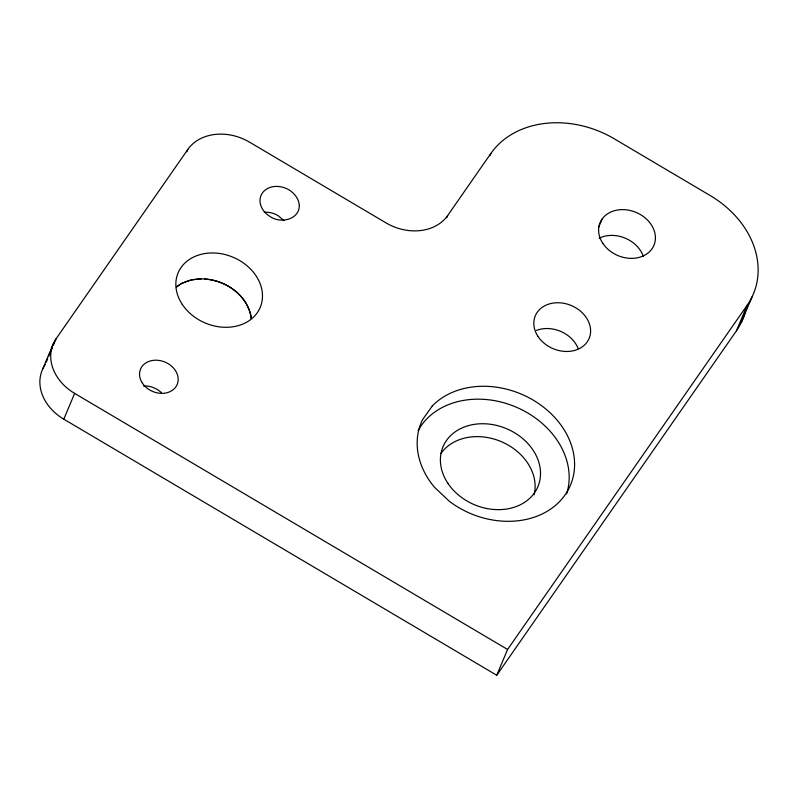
<?xml version="1.0" encoding="UTF-8"?>
<svg xmlns="http://www.w3.org/2000/svg" width="798" height="798" viewBox="0 0 798 798"><rect width="100%" height="100%" fill="white"/><g stroke="black" fill="none" stroke-linecap="round" stroke-linejoin="round"><path stroke-width="1.2" d="M42.853 368.676L53.695 342.901M46.274 362.182L47.69 358.821M48.628 356.576L50.045 353.215M50.982 350.97L52.399 347.609M53.336 345.374L56.169 338.641L187.809 149.475A46.793 37.526 22.8 0 1 249.485 142.134L385.983 222.871A46.793 37.516 22.8 0 0 447.658 215.54L490.86 153.455A93.595 75.052 22.8 0 1 614.211 138.772L710.29 195.61A93.595 75.042 22.8 0 1 747.237 305.105L736.404 330.871L496.755 675.248L63.8 419.169A46.793 37.526 22.7 0 1 45.336 364.427M63.8 419.169L74.643 393.384A46.793 37.526 22.7 0 1 56.169 338.651M186.872 151.72L187.809 149.475M446.72 217.774L447.658 215.54M489.912 155.7L490.86 153.455M598.709 227.051L602.011 219.201M496.755 675.248L507.588 649.472L747.237 305.095M741.352 322.362L752.185 296.587M176.358 287.24L181.565 283.43L191.301 279.859L201.156 278.851M176.807 286.472C203.42 267.679 247.081 286.003 251.25 318.572L251.22 316.497M204.637 279.051C225.365 280.278 246.343 294.572 250.931 315.579M74.643 393.384L507.588 649.472M161.296 392.436L157.196 389.374L152.488 387.22A19.87 15.93 22.8 0 0 143.7 386.013M283.968 220.697L278.183 215.669A20.219 16.209 22.8 0 0 264.208 212.238M744.853 313.195A93.595 75.042 22.8 0 1 736.404 330.881M599.218 238.183A29.197 23.411 22.8 0 1 643.397 256.537M440.955 453.503A51.471 41.277 22.8 0 1 502.161 442.022A51.471 41.277 22.8 0 1 534.081 494.77M418.142 430.611A80.907 64.867 22.8 0 1 516.057 407.08A80.907 64.867 22.8 0 1 566.59 493.882M536.465 330.392A29.197 23.411 22.8 0 1 578.211 348.606M299.32 205.435C299.4 219.789 280.427 223.769 270.293 216.667A20.219 16.209 22.8 0 1 262.362 193.006A20.219 16.209 22.8 0 1 289.026 189.884C294.492 193.276 298.881 198.842 299.32 205.435M432.297 405.913L422.451 419.868A80.907 64.867 22.8 0 0 434.591 487.388L449.464 501.403A80.907 64.867 22.8 0 0 559.448 501.693A80.907 64.867 22.8 0 0 542.281 406.192A80.907 64.867 22.8 0 0 432.297 405.913M182.293 304.437A44.538 35.71 22.8 0 0 257.305 312.686A44.538 35.71 22.8 0 0 217.894 253.265A44.538 35.71 22.8 0 0 182.293 304.437M602.839 243.37A29.197 23.411 22.8 0 0 652.026 248.786A29.197 23.411 22.8 0 0 626.191 209.824A29.197 23.411 22.8 0 0 602.839 243.37M447.838 483.229A51.471 41.277 22.8 0 0 534.53 492.765A51.471 41.277 22.8 0 0 488.994 424.087A51.471 41.277 22.8 0 0 447.838 483.229M142.403 383.17A19.87 15.94 22.8 0 0 175.879 386.84A19.87 15.94 22.8 0 0 158.303 360.327A19.87 15.94 22.8 0 0 142.403 383.17M538.042 336.487A29.197 23.411 22.8 0 0 587.218 341.893A29.197 23.411 22.8 0 0 561.383 302.941A29.197 23.411 22.8 0 0 538.042 336.487"/></g></svg>
